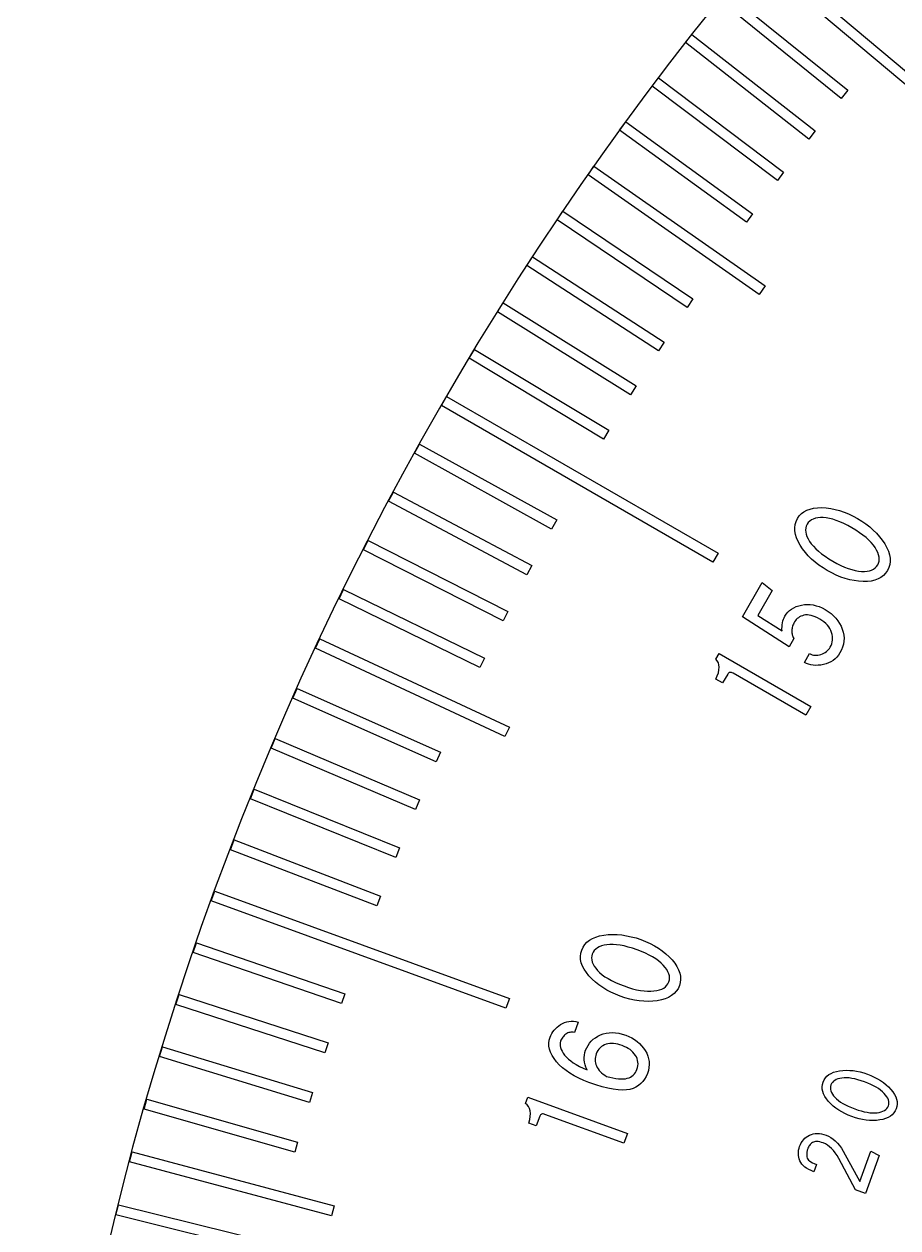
# Model space of a CAD drawing. Header units: millimetres. Extents: x -60 to 60, y -10 to 60.
# Drawn here: x -60 to -43.27, y 14.17 to 37.22 of the extents above; entities that cross this region are included whole.
import ezdxf

# ---------------------------------------------------------------- set-up
doc = ezdxf.new("R2010")
doc.units = ezdxf.units.MM
doc.layers.get('0').update_dxf_attribs({"linetype": 'CONTINUOUS'})

msp = doc.modelspace()

# ---------------------------------------------------------------- linework, layer by layer
at = {"color": 7, "linetype": 'CONTINUOUS', "lineweight": -3}
for p, q in [((-45.072, 27.88), (-45.017, 27.909)), ((-45.017, 27.909), (-44.956, 27.932)), ((-44.956, 27.932), (-44.887, 27.948)), ((-44.887, 27.948), (-44.812, 27.957)), ((-44.812, 27.957), (-44.73, 27.958)), ((-44.73, 27.958), (-44.645, 27.953)), ((-44.645, 27.953), (-44.56, 27.942)), ((-44.56, 27.942), (-44.475, 27.925)), ((-44.475, 27.925), (-44.389, 27.902)), ((-44.389, 27.902), (-44.304, 27.873)), ((-45.241, 27.635), (-45.224, 27.692)), ((-45.224, 27.692), (-45.196, 27.748)), ((-45.196, 27.748), (-45.162, 27.799)), ((-45.162, 27.799), (-45.12, 27.843)), ((-45.12, 27.843), (-45.072, 27.88)), ((-44.989, 27.672), (-45.01, 27.641)), ((-44.962, 27.7), (-44.989, 27.672)), ((-44.93, 27.723), (-44.962, 27.7)), ((-44.895, 27.74), (-44.93, 27.723)), ((-44.854, 27.754), (-44.895, 27.74)), ((-44.809, 27.763), (-44.854, 27.754)), ((-44.759, 27.767), (-44.809, 27.763)), ((-44.705, 27.767), (-44.759, 27.767)), ((-44.647, 27.762), (-44.705, 27.767)), ((-44.585, 27.752), (-44.647, 27.762)), ((-44.521, 27.736), (-44.585, 27.752)), ((-44.453, 27.714), (-44.521, 27.736)), ((-44.383, 27.686), (-44.453, 27.714)), ((-44.31, 27.653), (-44.383, 27.686)), ((-44.304, 27.873), (-44.218, 27.838)), ((-44.218, 27.838), (-44.133, 27.798)), ((-44.133, 27.798), (-44.047, 27.751)), ((-44.047, 27.751), (-43.964, 27.7)), ((-43.964, 27.7), (-43.886, 27.646)), ((-45.249, 27.574), (-45.241, 27.635)), ((-45.247, 27.512), (-45.249, 27.574)), ((-45.236, 27.447), (-45.247, 27.512)), ((-45.215, 27.38), (-45.236, 27.447)), ((-45.037, 27.569), (-45.041, 27.53)), ((-45.041, 27.53), (-45.039, 27.491)), ((-45.039, 27.491), (-45.03, 27.449)), ((-45.028, 27.605), (-45.037, 27.569)), ((-45.03, 27.449), (-45.015, 27.405)), ((-45.01, 27.641), (-45.028, 27.605)), ((-44.234, 27.614), (-44.31, 27.653)), ((-44.154, 27.57), (-44.234, 27.614)), ((-44.078, 27.524), (-44.154, 27.57)), ((-44.007, 27.478), (-44.078, 27.524)), ((-43.943, 27.432), (-44.007, 27.478)), ((-43.884, 27.385), (-43.943, 27.432)), ((-43.886, 27.646), (-43.813, 27.589)), ((-43.813, 27.589), (-43.745, 27.53)), ((-43.745, 27.53), (-43.683, 27.467)), ((-43.683, 27.467), (-43.625, 27.402)), ((-45.185, 27.311), (-45.215, 27.38)), ((-45.145, 27.239), (-45.185, 27.311)), ((-45.098, 27.168), (-45.145, 27.239)), ((-45.015, 27.405), (-44.995, 27.36)), ((-44.995, 27.36), (-44.967, 27.313)), ((-44.967, 27.313), (-44.933, 27.265)), ((-44.933, 27.265), (-44.893, 27.218)), ((-44.893, 27.218), (-44.847, 27.17)), ((-43.831, 27.338), (-43.884, 27.385)), ((-43.785, 27.29), (-43.831, 27.338)), ((-43.744, 27.241), (-43.785, 27.29)), ((-43.709, 27.192), (-43.744, 27.241)), ((-43.625, 27.402), (-43.573, 27.334)), ((-43.573, 27.334), (-43.526, 27.263)), ((-43.526, 27.263), (-43.486, 27.191)), ((-45.046, 27.1), (-45.098, 27.168)), ((-44.989, 27.035), (-45.046, 27.1)), ((-44.926, 26.973), (-44.989, 27.035)), ((-44.859, 26.914), (-44.926, 26.973)), ((-44.847, 27.17), (-44.794, 27.123)), ((-44.794, 27.123), (-44.735, 27.075)), ((-44.735, 27.075), (-44.669, 27.028)), ((-44.669, 27.028), (-44.597, 26.981)), ((-44.597, 26.981), (-44.519, 26.933)), ((-43.681, 27.145), (-43.709, 27.192)), ((-43.659, 27.099), (-43.681, 27.145)), ((-43.643, 27.055), (-43.659, 27.099)), ((-43.634, 27.012), (-43.643, 27.055)), ((-43.63, 26.972), (-43.634, 27.012)), ((-43.634, 26.933), (-43.63, 26.972)), ((-43.486, 27.191), (-43.456, 27.122)), ((-43.456, 27.122), (-43.436, 27.055)), ((-43.436, 27.055), (-43.425, 26.99)), ((-43.425, 26.99), (-43.423, 26.928)), ((-44.786, 26.858), (-44.859, 26.914)), ((-44.708, 26.804), (-44.786, 26.858)), ((-44.626, 26.753), (-44.708, 26.804)), ((-44.54, 26.707), (-44.626, 26.753)), ((-44.519, 26.933), (-44.441, 26.891)), ((-44.441, 26.891), (-44.366, 26.853)), ((-44.366, 26.853), (-44.294, 26.821)), ((-44.294, 26.821), (-44.224, 26.794)), ((-44.224, 26.794), (-44.158, 26.772)), ((-44.158, 26.772), (-44.093, 26.756)), ((-44.093, 26.756), (-44.031, 26.744)), ((-44.031, 26.744), (-43.972, 26.738)), ((-43.972, 26.738), (-43.916, 26.737)), ((-43.916, 26.737), (-43.865, 26.741)), ((-43.865, 26.741), (-43.819, 26.749)), ((-43.819, 26.749), (-43.778, 26.762)), ((-43.778, 26.762), (-43.741, 26.78)), ((-43.741, 26.78), (-43.709, 26.803)), ((-43.709, 26.803), (-43.683, 26.829)), ((-43.683, 26.829), (-43.66, 26.862)), ((-43.66, 26.862), (-43.644, 26.896)), ((-43.644, 26.896), (-43.634, 26.933)), ((-43.474, 26.754), (-43.51, 26.702)), ((-43.448, 26.809), (-43.474, 26.754)), ((-43.431, 26.867), (-43.448, 26.809)), ((-43.423, 26.928), (-43.431, 26.867)), ((-46.252, 25.866), (-45.872, 26.524)), ((-45.872, 26.524), (-45.682, 26.369)), ((-44.453, 26.666), (-44.54, 26.707)), ((-44.368, 26.63), (-44.453, 26.666)), ((-44.282, 26.601), (-44.368, 26.63)), ((-44.197, 26.577), (-44.282, 26.601)), ((-44.111, 26.561), (-44.197, 26.577)), ((-44.026, 26.549), (-44.111, 26.561)), ((-43.941, 26.544), (-44.026, 26.549)), ((-43.859, 26.545), (-43.941, 26.544)), ((-43.784, 26.553), (-43.859, 26.545)), ((-43.716, 26.569), (-43.784, 26.553)), ((-43.654, 26.592), (-43.716, 26.569)), ((-43.599, 26.622), (-43.654, 26.592)), ((-43.551, 26.659), (-43.599, 26.622)), ((-43.51, 26.702), (-43.551, 26.659)), ((-45.682, 26.369), (-45.957, 25.894)), ((-45.268, 26.042), (-45.222, 26.063)), ((-45.222, 26.063), (-45.173, 26.081)), ((-45.173, 26.081), (-45.119, 26.094)), ((-45.119, 26.094), (-45.064, 26.103)), ((-45.064, 26.103), (-45.008, 26.106)), ((-45.008, 26.106), (-44.952, 26.104)), ((-44.952, 26.104), (-44.896, 26.095)), ((-44.896, 26.095), (-44.839, 26.081)), ((-44.839, 26.081), (-44.781, 26.063)), ((-44.781, 26.063), (-44.724, 26.037)), ((-45.358, 25.293), (-46.252, 25.866)), ((-45.957, 25.894), (-45.492, 25.597)), ((-45.475, 25.788), (-45.465, 25.82)), ((-45.465, 25.82), (-45.453, 25.85)), ((-45.453, 25.85), (-45.438, 25.879)), ((-45.438, 25.879), (-45.412, 25.92)), ((-45.412, 25.92), (-45.382, 25.956)), ((-45.382, 25.956), (-45.348, 25.988)), ((-45.348, 25.988), (-45.31, 26.017)), ((-45.31, 26.017), (-45.268, 26.042)), ((-45.22, 25.815), (-45.237, 25.795)), ((-45.2, 25.834), (-45.22, 25.815)), ((-45.179, 25.85), (-45.2, 25.834)), ((-45.156, 25.865), (-45.179, 25.85)), ((-45.13, 25.878), (-45.156, 25.865)), ((-45.102, 25.889), (-45.13, 25.878)), ((-45.072, 25.897), (-45.102, 25.889)), ((-45.04, 25.903), (-45.072, 25.897)), ((-45.006, 25.904), (-45.04, 25.903)), ((-44.971, 25.901), (-45.006, 25.904)), ((-44.934, 25.894), (-44.971, 25.901)), ((-44.896, 25.882), (-44.934, 25.894)), ((-44.856, 25.867), (-44.896, 25.882)), ((-44.814, 25.848), (-44.856, 25.867)), ((-44.77, 25.825), (-44.814, 25.848)), ((-44.728, 25.798), (-44.77, 25.825)), ((-44.724, 26.037), (-44.666, 26.006)), ((-44.666, 26.006), (-44.607, 25.969)), ((-44.607, 25.969), (-44.553, 25.93)), ((-44.553, 25.93), (-44.504, 25.887)), ((-44.504, 25.887), (-44.461, 25.842)), ((-44.461, 25.842), (-44.422, 25.793)), ((-45.493, 25.64), (-45.492, 25.68)), ((-45.492, 25.597), (-45.493, 25.64)), ((-45.492, 25.68), (-45.489, 25.717)), ((-45.489, 25.717), (-45.483, 25.754)), ((-45.483, 25.754), (-45.475, 25.788)), ((-45.303, 25.624), (-45.304, 25.605)), ((-45.304, 25.605), (-45.304, 25.584)), ((-45.304, 25.584), (-45.303, 25.564)), ((-45.3, 25.645), (-45.303, 25.624)), ((-45.296, 25.666), (-45.3, 25.645)), ((-45.29, 25.687), (-45.296, 25.666)), ((-45.283, 25.707), (-45.29, 25.687)), ((-45.274, 25.729), (-45.283, 25.707)), ((-45.264, 25.749), (-45.274, 25.729)), ((-45.252, 25.772), (-45.264, 25.749)), ((-45.237, 25.795), (-45.252, 25.772)), ((-44.69, 25.77), (-44.728, 25.798)), ((-44.655, 25.741), (-44.69, 25.77)), ((-44.625, 25.71), (-44.655, 25.741)), ((-44.599, 25.677), (-44.625, 25.71)), ((-44.577, 25.642), (-44.599, 25.677)), ((-44.559, 25.606), (-44.577, 25.642)), ((-44.545, 25.568), (-44.559, 25.606)), ((-44.422, 25.793), (-44.389, 25.742)), ((-44.389, 25.742), (-44.361, 25.689)), ((-44.361, 25.689), (-44.338, 25.632)), ((-44.338, 25.632), (-44.321, 25.574)), ((-45.266, 25.453), (-45.358, 25.293)), ((-45.303, 25.564), (-45.3, 25.545)), ((-45.3, 25.545), (-45.296, 25.526)), ((-45.296, 25.526), (-45.291, 25.508)), ((-45.291, 25.508), (-45.284, 25.489)), ((-45.284, 25.489), (-45.276, 25.471)), ((-45.276, 25.471), (-45.266, 25.453)), ((-44.535, 25.53), (-44.545, 25.568)), ((-44.541, 25.351), (-44.532, 25.386)), ((-44.529, 25.492), (-44.535, 25.53)), ((-44.532, 25.386), (-44.527, 25.42)), ((-44.526, 25.456), (-44.529, 25.492)), ((-44.527, 25.42), (-44.526, 25.456)), ((-44.321, 25.574), (-44.31, 25.516)), ((-44.309, 25.402), (-44.317, 25.346)), ((-44.31, 25.516), (-44.306, 25.459)), ((-44.306, 25.459), (-44.309, 25.402)), ((-46.76, 25.058), (-46.696, 25.168)), ((-46.696, 25.168), (-44.939, 24.154)), ((-45.063, 24.995), (-44.965, 25.164)), ((-44.965, 25.164), (-44.94, 25.152)), ((-44.94, 25.152), (-44.914, 25.143)), ((-44.914, 25.143), (-44.888, 25.136)), ((-44.888, 25.136), (-44.861, 25.132)), ((-44.861, 25.132), (-44.833, 25.132)), ((-44.833, 25.132), (-44.806, 25.134)), ((-44.806, 25.134), (-44.776, 25.14)), ((-44.776, 25.14), (-44.747, 25.148)), ((-44.747, 25.148), (-44.718, 25.159)), ((-44.718, 25.159), (-44.691, 25.17)), ((-44.691, 25.17), (-44.666, 25.185)), ((-44.666, 25.185), (-44.643, 25.202)), ((-44.643, 25.202), (-44.622, 25.22)), ((-44.622, 25.22), (-44.603, 25.24)), ((-44.603, 25.24), (-44.585, 25.262)), ((-44.585, 25.262), (-44.571, 25.285)), ((-44.571, 25.285), (-44.554, 25.318)), ((-44.554, 25.318), (-44.541, 25.351)), ((-44.412, 25.135), (-44.442, 25.098)), ((-44.384, 25.178), (-44.412, 25.135)), ((-44.355, 25.234), (-44.384, 25.178)), ((-44.333, 25.289), (-44.355, 25.234)), ((-44.317, 25.346), (-44.333, 25.289)), ((-46.731, 25.025), (-46.76, 25.058)), ((-46.711, 24.989), (-46.731, 25.025)), ((-46.699, 24.947), (-46.711, 24.989)), ((-46.695, 24.901), (-46.699, 24.947)), ((-46.699, 24.851), (-46.695, 24.901)), ((-45.024, 24.975), (-45.063, 24.995)), ((-44.984, 24.959), (-45.024, 24.975)), ((-44.942, 24.948), (-44.984, 24.959)), ((-44.897, 24.942), (-44.942, 24.948)), ((-44.85, 24.938), (-44.897, 24.942)), ((-44.802, 24.94), (-44.85, 24.938)), ((-44.752, 24.945), (-44.802, 24.94)), ((-44.7, 24.954), (-44.752, 24.945)), ((-44.648, 24.969), (-44.7, 24.954)), ((-44.6, 24.986), (-44.648, 24.969)), ((-44.555, 25.007), (-44.6, 24.986)), ((-44.514, 25.034), (-44.555, 25.007)), ((-44.476, 25.064), (-44.514, 25.034)), ((-44.442, 25.098), (-44.476, 25.064)), ((-46.759, 24.676), (-46.731, 24.739)), ((-46.63, 24.601), (-46.759, 24.676)), ((-46.731, 24.739), (-46.711, 24.797)), ((-46.711, 24.797), (-46.699, 24.851)), ((-46.532, 24.771), (-46.63, 24.601)), ((-46.523, 24.783), (-46.532, 24.771)), ((-46.513, 24.793), (-46.523, 24.783)), ((-46.502, 24.799), (-46.513, 24.793)), ((-46.49, 24.802), (-46.502, 24.799)), ((-46.476, 24.803), (-46.49, 24.802)), ((-46.462, 24.8), (-46.476, 24.803)), ((-46.446, 24.795), (-46.462, 24.8)), ((-46.429, 24.786), (-46.446, 24.795)), ((-45.038, 23.983), (-46.429, 24.786)), ((-44.939, 24.154), (-45.038, 23.983)), ((-49.3, 19.541), (-49.267, 19.592)), ((-49.267, 19.592), (-49.226, 19.637)), ((-49.226, 19.637), (-49.177, 19.675)), ((-49.177, 19.675), (-49.12, 19.708)), ((-49.12, 19.708), (-49.056, 19.736)), ((-49.056, 19.736), (-48.983, 19.757)), ((-48.983, 19.757), (-48.903, 19.773)), ((-48.903, 19.773), (-48.818, 19.783)), ((-48.787, 19.595), (-48.845, 19.59)), ((-48.818, 19.783), (-48.732, 19.786)), ((-48.724, 19.595), (-48.787, 19.595)), ((-48.732, 19.786), (-48.645, 19.785)), ((-48.658, 19.59), (-48.724, 19.595)), ((-48.645, 19.785), (-48.557, 19.777)), ((-48.557, 19.777), (-48.468, 19.763)), ((-48.468, 19.763), (-48.378, 19.744)), ((-48.378, 19.744), (-48.286, 19.719)), ((-48.286, 19.719), (-48.194, 19.688)), ((-48.194, 19.688), (-48.103, 19.652)), ((-48.103, 19.652), (-48.017, 19.613)), ((-48.017, 19.613), (-47.936, 19.569)), ((-49.349, 19.366), (-49.343, 19.425)), ((-49.347, 19.305), (-49.349, 19.366)), ((-49.343, 19.425), (-49.326, 19.486)), ((-49.326, 19.486), (-49.3, 19.541)), ((-49.134, 19.374), (-49.138, 19.337)), ((-49.124, 19.412), (-49.134, 19.374)), ((-49.108, 19.447), (-49.124, 19.412)), ((-49.086, 19.479), (-49.108, 19.447)), ((-49.059, 19.507), (-49.086, 19.479)), ((-49.027, 19.53), (-49.059, 19.507)), ((-48.99, 19.551), (-49.027, 19.53)), ((-48.947, 19.567), (-48.99, 19.551)), ((-48.899, 19.58), (-48.947, 19.567)), ((-48.845, 19.59), (-48.899, 19.58)), ((-48.588, 19.581), (-48.658, 19.59)), ((-48.514, 19.566), (-48.588, 19.581)), ((-48.436, 19.545), (-48.514, 19.566)), ((-48.354, 19.521), (-48.436, 19.545)), ((-48.268, 19.491), (-48.354, 19.521)), ((-48.185, 19.459), (-48.268, 19.491)), ((-48.108, 19.426), (-48.185, 19.459)), ((-48.036, 19.392), (-48.108, 19.426)), ((-47.97, 19.356), (-48.036, 19.392)), ((-47.936, 19.569), (-47.858, 19.523)), ((-47.858, 19.523), (-47.786, 19.472)), ((-47.786, 19.472), (-47.718, 19.417)), ((-47.718, 19.417), (-47.655, 19.36)), ((-49.334, 19.244), (-49.347, 19.305)), ((-49.312, 19.182), (-49.334, 19.244)), ((-49.28, 19.119), (-49.312, 19.182)), ((-49.138, 19.337), (-49.135, 19.298)), ((-49.135, 19.298), (-49.126, 19.259)), ((-49.126, 19.259), (-49.11, 19.22)), ((-49.11, 19.22), (-49.088, 19.179)), ((-49.088, 19.179), (-49.059, 19.138)), ((-49.059, 19.138), (-49.024, 19.097)), ((-47.91, 19.318), (-47.97, 19.356)), ((-47.856, 19.279), (-47.91, 19.318)), ((-47.807, 19.238), (-47.856, 19.279)), ((-47.765, 19.196), (-47.807, 19.238)), ((-47.728, 19.154), (-47.765, 19.196)), ((-47.698, 19.113), (-47.728, 19.154)), ((-47.655, 19.36), (-47.596, 19.298)), ((-47.596, 19.298), (-47.545, 19.234)), ((-47.545, 19.234), (-47.503, 19.171)), ((-47.503, 19.171), (-47.471, 19.108)), ((-49.238, 19.057), (-49.28, 19.119)), ((-49.187, 18.993), (-49.238, 19.057)), ((-49.128, 18.932), (-49.187, 18.993)), ((-49.065, 18.874), (-49.128, 18.932)), ((-49.024, 19.097), (-48.983, 19.056)), ((-48.983, 19.056), (-48.935, 19.016)), ((-48.935, 19.016), (-48.881, 18.977)), ((-48.881, 18.977), (-48.82, 18.94)), ((-48.82, 18.94), (-48.754, 18.903)), ((-48.754, 18.903), (-48.681, 18.868)), ((-47.675, 19.072), (-47.698, 19.113)), ((-47.659, 19.032), (-47.675, 19.072)), ((-47.649, 18.993), (-47.659, 19.032)), ((-47.659, 18.879), (-47.649, 18.916)), ((-47.645, 18.954), (-47.649, 18.993)), ((-47.649, 18.916), (-47.645, 18.954)), ((-47.471, 19.108), (-47.449, 19.046)), ((-47.449, 19.046), (-47.436, 18.985)), ((-47.434, 18.924), (-47.441, 18.864)), ((-47.436, 18.985), (-47.434, 18.924)), ((-48.997, 18.819), (-49.065, 18.874)), ((-48.925, 18.769), (-48.997, 18.819)), ((-48.848, 18.722), (-48.925, 18.769)), ((-48.767, 18.68), (-48.848, 18.722)), ((-48.681, 18.64), (-48.767, 18.68)), ((-48.681, 18.868), (-48.602, 18.834)), ((-48.602, 18.834), (-48.517, 18.8)), ((-48.517, 18.8), (-48.433, 18.772)), ((-48.433, 18.772), (-48.353, 18.748)), ((-48.353, 18.748), (-48.276, 18.729)), ((-48.276, 18.729), (-48.203, 18.715)), ((-48.203, 18.715), (-48.133, 18.704)), ((-48.133, 18.704), (-48.066, 18.7)), ((-48.066, 18.7), (-48.004, 18.699)), ((-48.004, 18.699), (-47.944, 18.704)), ((-47.944, 18.704), (-47.889, 18.712)), ((-47.889, 18.712), (-47.84, 18.725)), ((-47.84, 18.725), (-47.796, 18.741)), ((-47.796, 18.741), (-47.757, 18.761)), ((-47.757, 18.761), (-47.725, 18.784)), ((-47.725, 18.784), (-47.697, 18.813)), ((-47.697, 18.813), (-47.676, 18.843)), ((-47.676, 18.843), (-47.659, 18.879)), ((-47.516, 18.699), (-47.557, 18.653)), ((-47.483, 18.748), (-47.516, 18.699)), ((-47.457, 18.806), (-47.483, 18.748)), ((-47.441, 18.864), (-47.457, 18.806)), ((-48.591, 18.605), (-48.681, 18.64)), ((-48.498, 18.574), (-48.591, 18.605)), ((-48.406, 18.548), (-48.498, 18.574)), ((-48.315, 18.529), (-48.406, 18.548)), ((-48.226, 18.515), (-48.315, 18.529)), ((-48.138, 18.506), (-48.226, 18.515)), ((-48.051, 18.505), (-48.138, 18.506)), ((-47.965, 18.508), (-48.051, 18.505)), ((-47.88, 18.518), (-47.965, 18.508)), ((-47.8, 18.533), (-47.88, 18.518)), ((-47.728, 18.554), (-47.8, 18.533)), ((-47.663, 18.582), (-47.728, 18.554)), ((-47.606, 18.615), (-47.663, 18.582)), ((-47.557, 18.653), (-47.606, 18.615)), ((-49.856, 17.951), (-49.829, 17.981)), ((-49.829, 17.981), (-49.799, 18.01)), ((-49.799, 18.01), (-49.767, 18.036)), ((-49.767, 18.036), (-49.731, 18.062)), ((-49.731, 18.062), (-49.693, 18.084)), ((-49.693, 18.084), (-49.654, 18.102)), ((-49.654, 18.102), (-49.614, 18.114)), ((-49.614, 18.114), (-49.572, 18.123)), ((-49.572, 18.123), (-49.53, 18.126)), ((-49.53, 18.126), (-49.486, 18.125)), ((-49.486, 18.125), (-49.44, 18.12)), ((-49.394, 18.109), (-49.467, 17.91)), ((-49.44, 18.12), (-49.394, 18.109)), ((-49.955, 17.705), (-49.949, 17.762)), ((-49.949, 17.762), (-49.933, 17.817)), ((-49.933, 17.817), (-49.918, 17.852)), ((-49.918, 17.852), (-49.901, 17.887)), ((-49.901, 17.887), (-49.88, 17.92)), ((-49.88, 17.92), (-49.856, 17.951)), ((-49.723, 17.764), (-49.731, 17.743)), ((-49.714, 17.783), (-49.723, 17.764)), ((-49.703, 17.801), (-49.714, 17.783)), ((-49.691, 17.818), (-49.703, 17.801)), ((-49.678, 17.835), (-49.691, 17.818)), ((-49.664, 17.85), (-49.678, 17.835)), ((-49.648, 17.865), (-49.664, 17.85)), ((-49.632, 17.878), (-49.648, 17.865)), ((-49.614, 17.891), (-49.632, 17.878)), ((-49.595, 17.9), (-49.614, 17.891)), ((-49.576, 17.907), (-49.595, 17.9)), ((-49.556, 17.912), (-49.576, 17.907)), ((-49.535, 17.914), (-49.556, 17.912)), ((-49.513, 17.915), (-49.535, 17.914)), ((-49.49, 17.913), (-49.513, 17.915)), ((-49.467, 17.91), (-49.49, 17.913)), ((-49.144, 17.743), (-49.106, 17.779)), ((-49.106, 17.779), (-49.064, 17.81)), ((-49.064, 17.81), (-49.018, 17.839)), ((-49.018, 17.839), (-48.968, 17.863)), ((-48.968, 17.863), (-48.914, 17.884)), ((-48.914, 17.884), (-48.858, 17.898)), ((-48.858, 17.898), (-48.8, 17.906)), ((-48.8, 17.906), (-48.741, 17.908)), ((-48.741, 17.908), (-48.679, 17.904)), ((-48.679, 17.904), (-48.615, 17.894)), ((-48.615, 17.894), (-48.549, 17.878)), ((-48.549, 17.878), (-48.481, 17.855)), ((-48.481, 17.855), (-48.422, 17.831)), ((-48.422, 17.831), (-48.366, 17.804)), ((-48.366, 17.804), (-48.315, 17.773)), ((-48.315, 17.773), (-48.267, 17.738)), ((-49.953, 17.648), (-49.955, 17.705)), ((-49.942, 17.59), (-49.953, 17.648)), ((-49.923, 17.531), (-49.942, 17.59)), ((-49.894, 17.472), (-49.923, 17.531)), ((-49.739, 17.714), (-49.742, 17.684)), ((-49.742, 17.684), (-49.74, 17.651)), ((-49.74, 17.651), (-49.733, 17.619)), ((-49.731, 17.743), (-49.739, 17.714)), ((-49.733, 17.619), (-49.72, 17.585)), ((-49.72, 17.585), (-49.703, 17.549)), ((-49.703, 17.549), (-49.681, 17.513)), ((-49.274, 17.478), (-49.265, 17.524)), ((-49.265, 17.524), (-49.251, 17.568)), ((-49.251, 17.568), (-49.231, 17.617)), ((-49.231, 17.617), (-49.206, 17.663)), ((-49.206, 17.663), (-49.177, 17.705)), ((-49.177, 17.705), (-49.144, 17.743)), ((-49.034, 17.533), (-49.048, 17.498)), ((-49.016, 17.565), (-49.034, 17.533)), ((-48.997, 17.593), (-49.016, 17.565)), ((-48.974, 17.618), (-48.997, 17.593)), ((-48.95, 17.639), (-48.974, 17.618)), ((-48.922, 17.657), (-48.95, 17.639)), ((-48.892, 17.672), (-48.922, 17.657)), ((-48.86, 17.683), (-48.892, 17.672)), ((-48.825, 17.691), (-48.86, 17.683)), ((-48.79, 17.696), (-48.825, 17.691)), ((-48.753, 17.697), (-48.79, 17.696)), ((-48.715, 17.696), (-48.753, 17.697)), ((-48.676, 17.691), (-48.715, 17.696)), ((-48.636, 17.683), (-48.676, 17.691)), ((-48.595, 17.672), (-48.636, 17.683)), ((-48.552, 17.658), (-48.595, 17.672)), ((-48.511, 17.641), (-48.552, 17.658)), ((-48.472, 17.623), (-48.511, 17.641)), ((-48.436, 17.602), (-48.472, 17.623)), ((-48.402, 17.581), (-48.436, 17.602)), ((-48.372, 17.556), (-48.402, 17.581)), ((-48.345, 17.53), (-48.372, 17.556)), ((-48.32, 17.501), (-48.345, 17.53)), ((-48.267, 17.738), (-48.223, 17.699)), ((-48.223, 17.699), (-48.182, 17.657)), ((-48.182, 17.657), (-48.145, 17.612)), ((-48.145, 17.612), (-48.111, 17.562)), ((-48.111, 17.562), (-48.082, 17.511)), ((-49.856, 17.412), (-49.894, 17.472)), ((-49.81, 17.35), (-49.856, 17.412)), ((-49.756, 17.29), (-49.81, 17.35)), ((-49.695, 17.233), (-49.756, 17.29)), ((-49.681, 17.513), (-49.653, 17.476)), ((-49.653, 17.476), (-49.62, 17.438)), ((-49.62, 17.438), (-49.582, 17.401)), ((-49.582, 17.401), (-49.537, 17.364)), ((-49.537, 17.364), (-49.487, 17.329)), ((-49.487, 17.329), (-49.43, 17.294)), ((-49.43, 17.294), (-49.368, 17.261)), ((-49.278, 17.432), (-49.274, 17.478)), ((-49.277, 17.386), (-49.278, 17.432)), ((-49.272, 17.339), (-49.277, 17.386)), ((-49.261, 17.291), (-49.272, 17.339)), ((-49.246, 17.243), (-49.261, 17.291)), ((-49.067, 17.413), (-49.068, 17.384)), ((-49.068, 17.384), (-49.066, 17.355)), ((-49.063, 17.441), (-49.067, 17.413)), ((-49.066, 17.355), (-49.061, 17.326)), ((-49.057, 17.47), (-49.063, 17.441)), ((-49.061, 17.326), (-49.053, 17.297)), ((-49.048, 17.498), (-49.057, 17.47)), ((-49.053, 17.297), (-49.043, 17.268)), ((-48.298, 17.472), (-48.32, 17.501)), ((-48.28, 17.441), (-48.298, 17.472)), ((-48.265, 17.409), (-48.28, 17.441)), ((-48.256, 17.375), (-48.265, 17.409)), ((-48.25, 17.342), (-48.256, 17.375)), ((-48.251, 17.273), (-48.248, 17.309)), ((-48.248, 17.309), (-48.25, 17.342)), ((-48.082, 17.511), (-48.061, 17.459)), ((-48.061, 17.459), (-48.045, 17.406)), ((-48.045, 17.406), (-48.037, 17.351)), ((-48.035, 17.296), (-48.039, 17.24)), ((-48.037, 17.351), (-48.035, 17.296)), ((-49.627, 17.179), (-49.695, 17.233)), ((-49.552, 17.128), (-49.627, 17.179)), ((-49.471, 17.08), (-49.552, 17.128)), ((-49.383, 17.034), (-49.471, 17.08)), ((-49.368, 17.261), (-49.299, 17.228)), ((-49.299, 17.228), (-49.225, 17.195)), ((-49.225, 17.195), (-49.246, 17.243)), ((-49.043, 17.268), (-49.03, 17.239)), ((-49.03, 17.239), (-49.014, 17.211)), ((-49.014, 17.211), (-48.995, 17.184)), ((-48.995, 17.184), (-48.972, 17.16)), ((-48.972, 17.16), (-48.947, 17.135)), ((-48.947, 17.135), (-48.919, 17.112)), ((-48.919, 17.112), (-48.887, 17.091)), ((-48.887, 17.091), (-48.853, 17.07)), ((-48.853, 17.07), (-48.789, 17.053)), ((-48.421, 17.043), (-48.391, 17.056)), ((-48.391, 17.056), (-48.364, 17.073)), ((-48.364, 17.073), (-48.34, 17.093)), ((-48.34, 17.093), (-48.318, 17.115)), ((-48.318, 17.115), (-48.299, 17.142)), ((-48.299, 17.142), (-48.283, 17.17)), ((-48.283, 17.17), (-48.269, 17.202)), ((-48.269, 17.202), (-48.258, 17.238)), ((-48.258, 17.238), (-48.251, 17.273)), ((-48.093, 17.068), (-48.122, 17.016)), ((-48.068, 17.126), (-48.093, 17.068)), ((-48.051, 17.183), (-48.068, 17.126)), ((-48.039, 17.24), (-48.051, 17.183)), ((-44.663, 17.04), (-44.632, 17.073)), ((-44.632, 17.073), (-44.596, 17.102)), ((-44.596, 17.102), (-44.553, 17.127)), ((-44.553, 17.127), (-44.504, 17.148)), ((-44.504, 17.148), (-44.45, 17.164)), ((-44.45, 17.164), (-44.39, 17.176)), ((-44.39, 17.176), (-44.326, 17.183)), ((-44.326, 17.183), (-44.262, 17.186)), ((-44.262, 17.186), (-44.197, 17.184)), ((-44.197, 17.184), (-44.131, 17.179)), ((-44.131, 17.179), (-44.064, 17.168)), ((-44.064, 17.168), (-43.996, 17.154)), ((-43.996, 17.154), (-43.928, 17.135)), ((-43.928, 17.135), (-43.858, 17.112)), ((-43.858, 17.112), (-43.79, 17.085)), ((-43.79, 17.085), (-43.726, 17.055)), ((-49.288, 16.992), (-49.383, 17.034)), ((-49.187, 16.952), (-49.288, 16.992)), ((-49.057, 16.907), (-49.187, 16.952)), ((-48.936, 16.871), (-49.057, 16.907)), ((-48.825, 16.842), (-48.936, 16.871)), ((-48.722, 16.822), (-48.825, 16.842)), ((-48.789, 17.053), (-48.729, 17.039)), ((-48.729, 17.039), (-48.673, 17.03)), ((-48.673, 17.03), (-48.622, 17.023)), ((-48.622, 17.023), (-48.574, 17.02)), ((-48.574, 17.02), (-48.53, 17.021)), ((-48.53, 17.021), (-48.49, 17.025)), ((-48.49, 17.025), (-48.454, 17.033)), ((-48.454, 17.033), (-48.421, 17.043)), ((-48.343, 16.84), (-48.403, 16.821)), ((-48.289, 16.865), (-48.343, 16.84)), ((-48.24, 16.895), (-48.289, 16.865)), ((-48.196, 16.93), (-48.24, 16.895)), ((-48.156, 16.97), (-48.196, 16.93)), ((-48.122, 17.016), (-48.156, 16.97)), ((-44.725, 16.87), (-44.72, 16.915)), ((-44.723, 16.824), (-44.725, 16.87)), ((-44.72, 16.915), (-44.707, 16.96)), ((-44.707, 16.96), (-44.688, 17.002)), ((-44.688, 17.002), (-44.663, 17.04)), ((-44.564, 16.876), (-44.566, 16.849)), ((-44.566, 16.849), (-44.564, 16.819)), ((-44.556, 16.905), (-44.564, 16.876)), ((-44.544, 16.931), (-44.556, 16.905)), ((-44.527, 16.955), (-44.544, 16.931)), ((-44.507, 16.976), (-44.527, 16.955)), ((-44.483, 16.993), (-44.507, 16.976)), ((-44.455, 17.009), (-44.483, 16.993)), ((-44.423, 17.021), (-44.455, 17.009)), ((-44.387, 17.031), (-44.423, 17.021)), ((-44.346, 17.038), (-44.387, 17.031)), ((-44.303, 17.042), (-44.346, 17.038)), ((-44.256, 17.042), (-44.303, 17.042)), ((-44.206, 17.039), (-44.256, 17.042)), ((-44.154, 17.031), (-44.206, 17.039)), ((-44.098, 17.02), (-44.154, 17.031)), ((-44.04, 17.005), (-44.098, 17.02)), ((-43.978, 16.986), (-44.04, 17.005)), ((-43.914, 16.964), (-43.978, 16.986)), ((-43.852, 16.94), (-43.914, 16.964)), ((-43.794, 16.915), (-43.852, 16.94)), ((-43.74, 16.89), (-43.794, 16.915)), ((-43.69, 16.863), (-43.74, 16.89)), ((-43.726, 17.055), (-43.664, 17.023)), ((-43.645, 16.834), (-43.69, 16.863)), ((-43.664, 17.023), (-43.607, 16.988)), ((-43.605, 16.805), (-43.645, 16.834)), ((-43.607, 16.988), (-43.552, 16.95)), ((-43.552, 16.95), (-43.502, 16.909)), ((-43.502, 16.909), (-43.454, 16.866)), ((-43.454, 16.866), (-43.41, 16.819)), ((-50.403, 16.55), (-50.36, 16.67)), ((-50.36, 16.67), (-48.453, 15.976)), ((-48.628, 16.81), (-48.722, 16.822)), ((-48.544, 16.805), (-48.628, 16.81)), ((-48.469, 16.81), (-48.544, 16.805)), ((-48.403, 16.821), (-48.469, 16.81)), ((-44.713, 16.779), (-44.723, 16.824)), ((-44.697, 16.732), (-44.713, 16.779)), ((-44.673, 16.685), (-44.697, 16.732)), ((-44.641, 16.638), (-44.673, 16.685)), ((-44.603, 16.591), (-44.641, 16.638)), ((-44.564, 16.819), (-44.557, 16.79)), ((-44.557, 16.79), (-44.545, 16.76)), ((-44.545, 16.76), (-44.529, 16.73)), ((-44.529, 16.73), (-44.507, 16.699)), ((-44.507, 16.699), (-44.481, 16.668)), ((-44.481, 16.668), (-44.45, 16.637)), ((-44.45, 16.637), (-44.414, 16.608)), ((-44.414, 16.608), (-44.374, 16.578)), ((-43.568, 16.774), (-43.605, 16.805)), ((-43.536, 16.743), (-43.568, 16.774)), ((-43.509, 16.711), (-43.536, 16.743)), ((-43.487, 16.68), (-43.509, 16.711)), ((-43.469, 16.65), (-43.487, 16.68)), ((-43.457, 16.62), (-43.469, 16.65)), ((-43.449, 16.591), (-43.457, 16.62)), ((-43.41, 16.819), (-43.371, 16.771)), ((-43.371, 16.771), (-43.34, 16.724)), ((-43.34, 16.724), (-43.316, 16.677)), ((-43.316, 16.677), (-43.3, 16.631)), ((-43.3, 16.631), (-43.29, 16.585)), ((-50.369, 16.523), (-50.403, 16.55)), ((-50.343, 16.491), (-50.369, 16.523)), ((-50.324, 16.451), (-50.343, 16.491)), ((-50.312, 16.407), (-50.324, 16.451)), ((-50.307, 16.357), (-50.312, 16.407)), ((-44.559, 16.544), (-44.603, 16.591)), ((-44.511, 16.501), (-44.559, 16.544)), ((-44.461, 16.46), (-44.511, 16.501)), ((-44.406, 16.423), (-44.461, 16.46)), ((-44.349, 16.388), (-44.406, 16.423)), ((-44.374, 16.578), (-44.328, 16.551)), ((-44.288, 16.356), (-44.349, 16.388)), ((-44.328, 16.551), (-44.278, 16.523)), ((-44.278, 16.523), (-44.224, 16.497)), ((-44.224, 16.497), (-44.164, 16.471)), ((-44.164, 16.471), (-44.101, 16.446)), ((-44.101, 16.446), (-44.038, 16.425)), ((-44.038, 16.425), (-43.977, 16.407)), ((-43.977, 16.407), (-43.92, 16.392)), ((-43.92, 16.392), (-43.865, 16.382)), ((-43.865, 16.382), (-43.813, 16.374)), ((-43.813, 16.374), (-43.763, 16.371)), ((-43.763, 16.371), (-43.716, 16.37)), ((-43.716, 16.37), (-43.671, 16.374)), ((-43.671, 16.374), (-43.63, 16.38)), ((-43.63, 16.38), (-43.592, 16.39)), ((-43.592, 16.39), (-43.56, 16.402)), ((-43.56, 16.402), (-43.531, 16.417)), ((-43.531, 16.417), (-43.506, 16.434)), ((-43.506, 16.434), (-43.486, 16.455)), ((-43.486, 16.455), (-43.47, 16.478)), ((-43.47, 16.478), (-43.457, 16.505)), ((-43.457, 16.505), (-43.45, 16.533)), ((-43.45, 16.533), (-43.447, 16.562)), ((-43.447, 16.562), (-43.449, 16.591)), ((-43.35, 16.37), (-43.381, 16.336)), ((-43.325, 16.407), (-43.35, 16.37)), ((-43.306, 16.45), (-43.325, 16.407)), ((-43.293, 16.494), (-43.306, 16.45)), ((-43.288, 16.539), (-43.293, 16.494)), ((-43.29, 16.585), (-43.288, 16.539)), ((-50.336, 16.174), (-50.319, 16.241)), ((-50.196, 16.123), (-50.336, 16.174)), ((-50.319, 16.241), (-50.31, 16.302)), ((-50.31, 16.302), (-50.307, 16.357)), ((-50.129, 16.307), (-50.196, 16.123)), ((-50.122, 16.321), (-50.129, 16.307)), ((-50.114, 16.332), (-50.122, 16.321)), ((-50.105, 16.34), (-50.114, 16.332)), ((-50.093, 16.346), (-50.105, 16.34)), ((-50.08, 16.349), (-50.093, 16.346)), ((-50.065, 16.349), (-50.08, 16.349)), ((-50.048, 16.346), (-50.065, 16.349)), ((-50.03, 16.34), (-50.048, 16.346)), ((-48.521, 15.791), (-50.03, 16.34)), ((-44.224, 16.326), (-44.288, 16.356)), ((-44.156, 16.299), (-44.224, 16.326)), ((-44.086, 16.276), (-44.156, 16.299)), ((-44.017, 16.257), (-44.086, 16.276)), ((-43.949, 16.242), (-44.017, 16.257)), ((-43.882, 16.232), (-43.949, 16.242)), ((-43.816, 16.225), (-43.882, 16.232)), ((-43.751, 16.224), (-43.816, 16.225)), ((-43.686, 16.227), (-43.751, 16.224)), ((-43.623, 16.234), (-43.686, 16.227)), ((-43.563, 16.246), (-43.623, 16.234)), ((-43.509, 16.261), (-43.563, 16.246)), ((-43.46, 16.282), (-43.509, 16.261)), ((-43.417, 16.307), (-43.46, 16.282)), ((-43.381, 16.336), (-43.417, 16.307)), ((-48.453, 15.976), (-48.521, 15.791)), ((-45.056, 15.883), (-45.028, 15.906)), ((-45.028, 15.906), (-44.998, 15.926)), ((-44.998, 15.926), (-44.965, 15.944)), ((-44.965, 15.944), (-44.931, 15.958)), ((-44.931, 15.958), (-44.895, 15.968)), ((-44.895, 15.968), (-44.858, 15.973)), ((-44.858, 15.973), (-44.819, 15.975)), ((-44.819, 15.975), (-44.778, 15.973)), ((-44.778, 15.973), (-44.736, 15.967)), ((-44.736, 15.967), (-44.693, 15.956)), ((-44.693, 15.956), (-44.648, 15.941)), ((-44.648, 15.941), (-44.602, 15.922)), ((-44.602, 15.922), (-44.557, 15.897)), ((-45.175, 15.658), (-45.167, 15.693)), ((-45.167, 15.693), (-45.156, 15.727)), ((-45.156, 15.727), (-45.141, 15.764)), ((-45.141, 15.764), (-45.123, 15.798)), ((-45.123, 15.798), (-45.103, 15.829)), ((-45.103, 15.829), (-45.081, 15.857)), ((-45.081, 15.857), (-45.056, 15.883)), ((-44.996, 15.693), (-45.004, 15.672)), ((-44.987, 15.712), (-44.996, 15.693)), ((-44.977, 15.73), (-44.987, 15.712)), ((-44.965, 15.747), (-44.977, 15.73)), ((-44.953, 15.762), (-44.965, 15.747)), ((-44.94, 15.777), (-44.953, 15.762)), ((-44.925, 15.79), (-44.94, 15.777)), ((-44.91, 15.802), (-44.925, 15.79)), ((-44.892, 15.812), (-44.91, 15.802)), ((-44.873, 15.818), (-44.892, 15.812)), ((-44.851, 15.822), (-44.873, 15.818)), ((-44.826, 15.822), (-44.851, 15.822)), ((-44.799, 15.82), (-44.826, 15.822)), ((-44.769, 15.814), (-44.799, 15.82)), ((-44.737, 15.806), (-44.769, 15.814)), ((-44.702, 15.794), (-44.737, 15.806)), ((-44.661, 15.776), (-44.702, 15.794)), ((-44.621, 15.753), (-44.661, 15.776)), ((-44.583, 15.723), (-44.621, 15.753)), ((-44.545, 15.689), (-44.583, 15.723)), ((-44.557, 15.897), (-44.514, 15.867)), ((-44.509, 15.649), (-44.545, 15.689)), ((-44.514, 15.867), (-44.472, 15.832)), ((-44.472, 15.832), (-44.432, 15.792)), ((-44.432, 15.792), (-44.393, 15.746)), ((-44.393, 15.746), (-44.356, 15.696)), ((-44.356, 15.696), (-44.32, 15.64)), ((-45.18, 15.59), (-45.179, 15.624)), ((-45.178, 15.555), (-45.18, 15.59)), ((-45.179, 15.624), (-45.175, 15.658)), ((-45.172, 15.522), (-45.178, 15.555)), ((-45.163, 15.489), (-45.172, 15.522)), ((-45.152, 15.454), (-45.163, 15.489)), ((-45.135, 15.422), (-45.152, 15.454)), ((-45.018, 15.605), (-45.02, 15.585)), ((-45.02, 15.585), (-45.019, 15.566)), ((-45.019, 15.566), (-45.018, 15.546)), ((-45.017, 15.622), (-45.018, 15.605)), ((-45.018, 15.546), (-45.016, 15.526)), ((-45.014, 15.639), (-45.017, 15.622)), ((-45.016, 15.526), (-45.01, 15.506)), ((-45.01, 15.656), (-45.014, 15.639)), ((-45.004, 15.672), (-45.01, 15.656)), ((-45.01, 15.506), (-45, 15.486)), ((-45, 15.486), (-44.985, 15.467)), ((-44.985, 15.467), (-44.965, 15.449)), ((-44.965, 15.449), (-44.94, 15.431)), ((-44.474, 15.603), (-44.509, 15.649)), ((-44.44, 15.553), (-44.474, 15.603)), ((-44.408, 15.496), (-44.44, 15.553)), ((-44.086, 14.897), (-44.408, 15.496)), ((-44.32, 15.64), (-44.006, 15.057)), ((-44.006, 15.057), (-43.795, 15.636)), ((-43.631, 15.556), (-43.896, 14.828)), ((-43.795, 15.636), (-43.631, 15.556)), ((-45.114, 15.391), (-45.135, 15.422)), ((-45.089, 15.362), (-45.114, 15.391)), ((-45.058, 15.334), (-45.089, 15.362)), ((-45.022, 15.309), (-45.058, 15.334)), ((-44.982, 15.286), (-45.022, 15.309)), ((-44.936, 15.264), (-44.982, 15.286)), ((-44.94, 15.431), (-44.91, 15.414)), ((-44.886, 15.243), (-44.936, 15.264)), ((-44.91, 15.414), (-44.875, 15.398)), ((-44.835, 15.382), (-44.886, 15.243)), ((-44.875, 15.398), (-44.835, 15.382)), ((-43.896, 14.828), (-44.086, 14.897))]:
    msp.add_line(p, q, dxfattribs=at)
for points in [[(-45.898, 38.644), (-41.302, 34.787), (-41.431, 34.634), (-46.027, 38.491)], [(-46.566, 37.837), (-44.234, 35.949), (-44.36, 35.794), (-46.692, 37.682)], [(-47.219, 37.018), (-44.855, 35.172), (-44.978, 35.014), (-47.342, 36.861)], [(-47.858, 36.189), (-45.462, 34.383), (-45.582, 34.224), (-47.978, 36.029)], [(-48.482, 35.348), (-46.055, 33.585), (-46.173, 33.423), (-48.6, 35.186)], [(-49.092, 34.497), (-45.815, 32.202), (-45.93, 32.038), (-49.206, 34.333)], [(-49.686, 33.634), (-47.199, 31.957), (-47.311, 31.791), (-49.798, 33.469)], [(-50.266, 32.762), (-47.75, 31.128), (-47.859, 30.961), (-50.375, 32.594)], [(-50.83, 31.88), (-48.286, 30.29), (-48.392, 30.121), (-50.936, 31.71)], [(-51.379, 30.988), (-48.807, 29.443), (-48.91, 29.271), (-51.482, 30.817)], [(-51.912, 30.087), (-46.715, 27.087), (-46.815, 26.913), (-52.012, 29.913)], [(-52.429, 29.176), (-49.805, 27.722), (-49.902, 27.547), (-52.526, 29.001)], [(-52.93, 28.257), (-50.281, 26.848), (-50.375, 26.672), (-53.024, 28.08)], [(-53.415, 27.329), (-50.742, 25.967), (-50.833, 25.788), (-53.506, 27.15)], [(-53.884, 26.392), (-51.187, 25.077), (-51.275, 24.897), (-53.971, 26.212)], [(-54.336, 25.448), (-50.711, 23.757), (-50.795, 23.576), (-54.421, 25.266)], [(-54.772, 24.496), (-52.031, 23.275), (-52.113, 23.093), (-54.853, 24.313)], [(-55.191, 23.536), (-52.43, 22.364), (-52.508, 22.18), (-55.269, 23.352)], [(-55.594, 22.569), (-52.812, 21.445), (-52.887, 21.26), (-55.668, 22.384)], [(-55.979, 21.595), (-53.178, 20.52), (-53.25, 20.334), (-56.051, 21.409)], [(-56.347, 20.615), (-50.709, 18.563), (-50.778, 18.375), (-56.416, 20.427)], [(-56.699, 19.629), (-53.862, 18.652), (-53.927, 18.463), (-56.764, 19.44)], [(-57.032, 18.636), (-54.179, 17.709), (-54.241, 17.519), (-57.094, 18.446)], [(-57.349, 17.638), (-54.48, 16.761), (-54.539, 16.57), (-57.408, 17.447)], [(-57.648, 16.634), (-54.764, 15.807), (-54.819, 15.615), (-57.703, 16.442)], [(-57.93, 15.626), (-54.066, 14.59), (-54.118, 14.397), (-57.981, 15.433)], [(-58.194, 14.612), (-55.283, 13.887), (-55.331, 13.693), (-58.242, 14.418)]]:
    msp.add_lwpolyline(points, close=True)
msp.add_arc((0, 0), 60, 0, 180)

doc.saveas('drawing.dxf')
